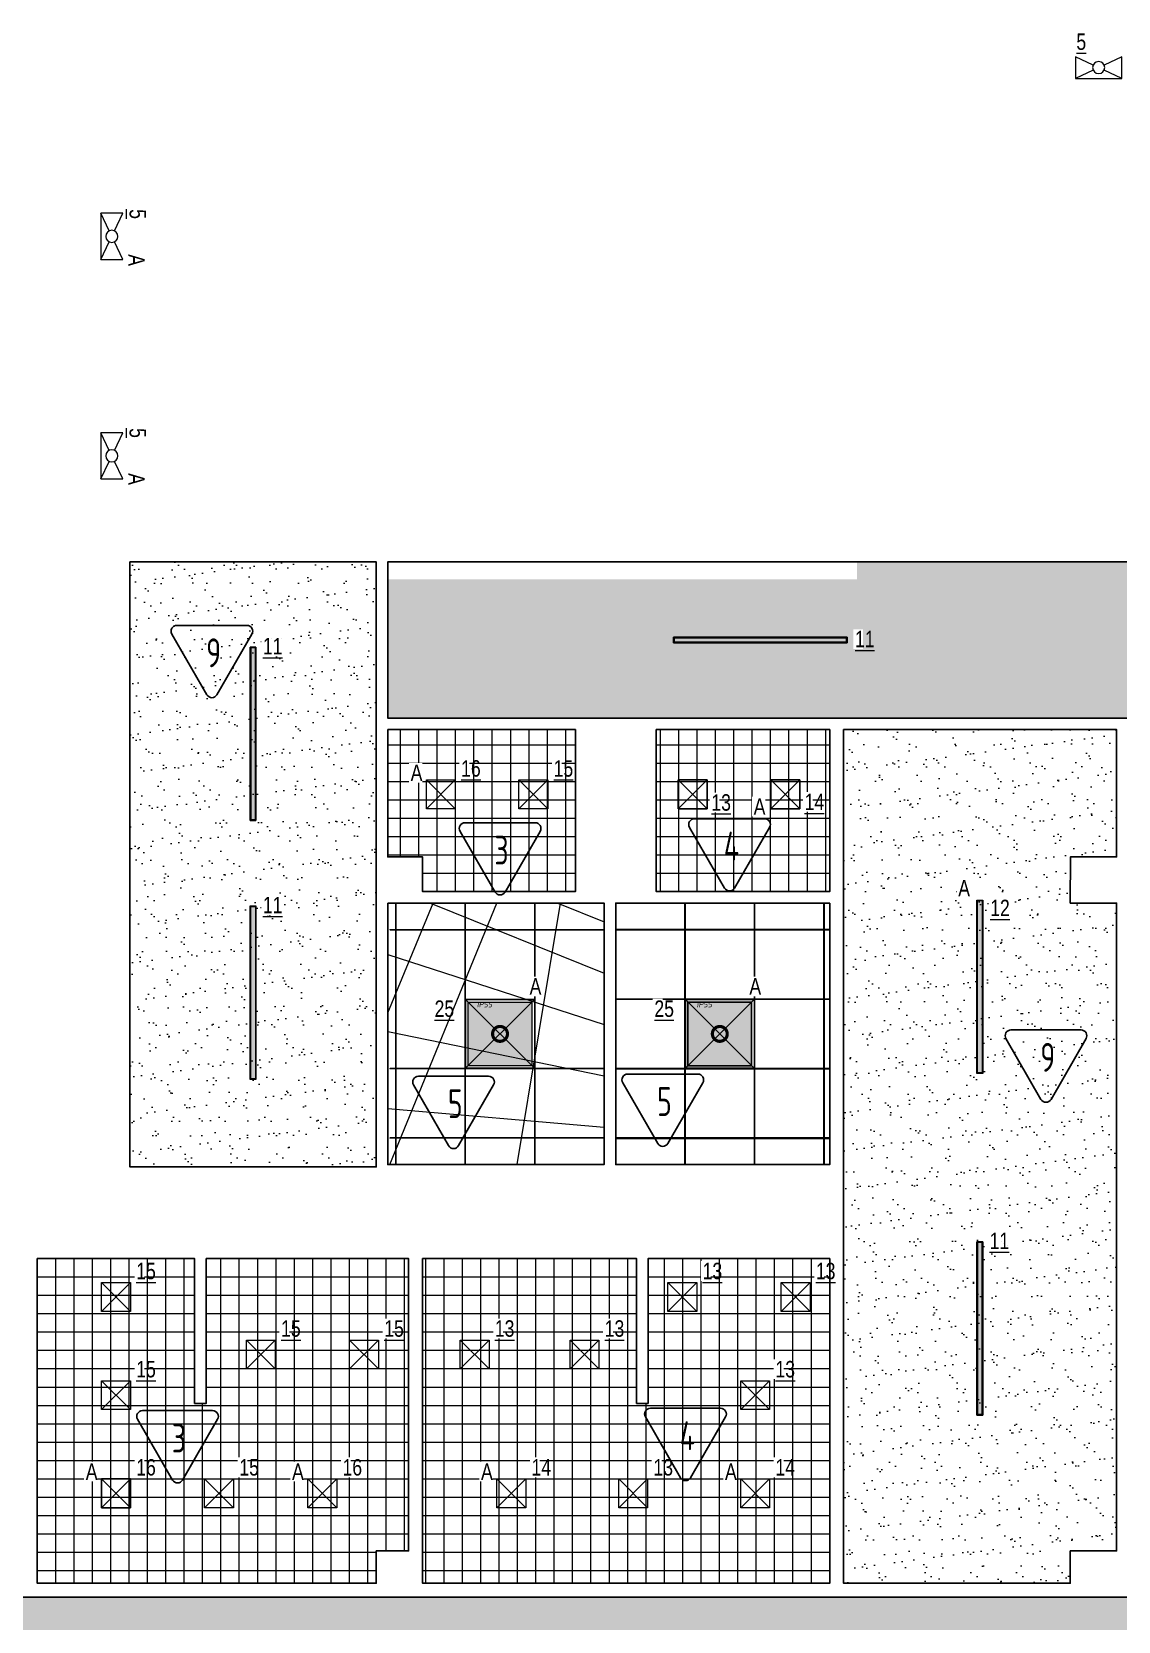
# Model space of a CAD drawing. Header units: millimetres. Extents: x -547274 to 397870, y -45599 to 141350.
# Drawn here: x -197412 to -188020, y 118193 to 131934 of the extents above; entities that cross this region are included whole.
import ezdxf

# ---------------------------------------------------------------- set-up
doc = ezdxf.new("R2010")
doc.units = ezdxf.units.MM
for name, color, linetype, lineweight in [('_ЭОМ_ОБЩ_Освещение_текст тип светильника', 172, 'Continuous', 50), ('_ЭОМ_светильник А', 1, 'Continuous', 35), ('_ЭОМ_светильник Р', 4, 'Continuous', 35), ('АР_Полы_Штриховка', 252, 'Continuous', 0), ('АР_Потолки_Штриховка', 252, 'Continuous', 0)]:
    doc.layers.add(name, color=color, linetype=linetype, lineweight=lineweight)
doc.layers.add('X-ref Light Emergency', color=249, linetype='Continuous')
for name, color, linetype, lineweight, true_color in [('АР_Потолок_Грильято_белый_50х50', 7, 'Continuous', 5, 0x8e00bd), ('АР_Потолок_Грильято_черный_50х50', 7, 'Continuous', 5, 0xfa3e00), ('АР_Потолок_Покраска', 7, 'Continuous', 5, 0x007399)]:
    doc.layers.add(name, color=color, linetype=linetype, lineweight=lineweight, true_color=true_color)
doc.styles.add('ISOCPEUR', font='isocpeur.ttf', dxfattribs={"height": 799.9999999999999})
doc.styles.add('ISOCUPER', font='isocpeur.ttf', dxfattribs={"width": 0.85, "oblique": 7})
doc.styles.add('ГОСТ', font='cad.shx', dxfattribs={"width": 0.8})

# ---------------------------------------------------------------- blocks, each defined once
blk = doc.blocks.new('40 НА 40 ГРИЛЬЯТО ДЛЯ 50')
at = {"color": 0, "linetype": 'ByBlock', "lineweight": -2, "ltscale": 100}
for points in [[(124.9999999999854, -125), (-125, -125), (-125, 125), (124.9999999999854, 125), (124.9999999999854, -125)], [(124.9999999999854, 125), (-125, -125)], [(-125, 125), (124.9999999999854, -125)]]:
    blk.add_lwpolyline(points, dxfattribs=at)
blk = doc.blocks.new('OPL R 418 HF')
at = {"layer": 'АР_Потолки_Штриховка', "lineweight": 9, "ltscale": 1000, "true_color": 0xf8f6b0, "transparency": 33554636}
h = blk.add_hatch(color=51, dxfattribs=at)
h.dxf.hatch_style = 1
h.paths.add_polyline_path([(-274.9996888445912, 275.0000326204827), (-274.9996888445912, -274.9999673795173), (275.0003111554088, -274.9999673795173), (275.0003111554088, 275.0000326204827)])
at = {"color": 0, "linetype": 'ByBlock', "lineweight": -2, "ltscale": 100}
for p, q in [((-297.4996888445826, 297.5000326207446), (297.5003111555807, 297.5000326207446)), ((-297.4996888445826, 297.5000326207447), (-297.499688845287, -297.4999673792554)), ((-297.4996888445826, 297.5000326207446), (297.5003111548763, -297.4999673792554)), ((-297.4996888449377, -297.4999673792554), (297.5003111555807, 297.5000326207446)), ((297.5003111555807, 297.5000326207447), (297.5003111548763, -297.4999673792554)), ((297.5003111548763, -297.4999673792554), (-297.4996888449377, -297.4999673792554))]:
    blk.add_line(p, q, dxfattribs=at)
at = {"color": 250, "lineweight": 9, "ltscale": 1000}
for points in [[(-299.9996888447658, 300.0000326208319), (300.0003111552342, 300.0000326208319), (300.0003111552342, -299.9999673791681), (-299.9996888447658, -299.9999673791681)], [(-274.9996888445912, 275.0000326204827), (275.0003111554088, 275.0000326204827), (275.0003111554088, -274.9999673795173), (-274.9996888445912, -274.9999673795173)]]:
    blk.add_lwpolyline(points, close=True, dxfattribs=at)
at = {"color": 0, "linetype": 'ByBlock', "lineweight": -2, "const_width": 27.23449849847384}
blk.add_lwpolyline([(-64.32945273991754, 3.262083191657439e-05, 1), (64.3300750507351, 3.262083191657439e-05, 1)], format="xyb", close=True, dxfattribs=at)
at = {"color": 0, "linetype": 'ByBlock', "lineweight": -2, "insert": (-199.8468738604652, 279.3527613399128), "char_height": 50, "attachment_point": 1, "style": 'ISOCUPER'}
blk.add_mtext_dynamic_manual_height_columns('IP55', width=2.442122449761882, gutter_width=12.5, heights=[0], dxfattribs=at)
blk = doc.blocks.new('RVE-PLS5070-1500-P')
at = {"color": 0, "linetype": 'ByBlock', "lineweight": -2, "ltscale": 40}
for points in [[(750, -25), (-750, -25), (-750, 25), (750, 25)], [(745, -20), (-745, -20), (-745, 20), (745, 20)]]:
    blk.add_lwpolyline(points, close=True, dxfattribs=at)
blk = doc.blocks.new('ЭКРАН 9ВТ')
at = {"color": 0, "linetype": 'ByBlock', "lineweight": -2}
for points in [[(398.8943443857133, 376.0789199508727), (398.8943443857133, 0), (-398.8943443857133, 0), (-398.8943443857133, 376.0789199508727)], [(-398.8943443857133, 376.0789199508727), (-94.85104044532636, 232.7523988136963)], [(94.85104044532636, 232.7523988136963), (398.8943443857133, 376.0789199508727)], [(-398.8943443857133, 0), (-94.85104044532636, 143.3265211371763)], [(94.85104044532636, 143.3265211371763), (398.8943443857133, 0)]]:
    blk.add_lwpolyline(points, dxfattribs=at)
blk.add_circle((0, 188.0394599754363), 104.8616553994507, dxfattribs=at)

msp = doc.modelspace()

# ---------------------------------------------------------------- hatches: boundary and pattern name
at = {"layer": 'АР_Полы_Штриховка', "transparency": 33554610}
h = msp.add_hatch(dxfattribs=at)
h.set_pattern_fill('ANSI37', color=250, scale=190, angle=45)
h.set_pattern_definition([(90, (-8363953297.754349, -936163268.6260263), (-603.25, 0), []), (180, (-8363953297.754349, -936163268.6260263), (-5.684341886080801e-14, -603.25), [])])
h.paths.add_polyline_path([(-194333.9199291185, 124400.6906110485), (-192463.9002027615, 124400.6729874785), (-192463.9044528781, 122140.3128158077), (-194333.9156790019, 122140.3199980379)])
h = msp.add_hatch(dxfattribs=at)
h.set_pattern_fill('ANSI37', color=250, scale=190, angle=45)
h.set_pattern_definition([(90, (357794.4144756632, 127190.814631951), (-603.25, 0), []), (180, (357794.4144756632, 127190.814631951), (-5.684341886080801e-14, -603.25), [])])
h.paths.add_polyline_path([(-192363.9078569203, 124400.6876790224), (-190513.9057223741, 124400.6772376826), (-190513.9142225348, 122140.3170660118), (-192363.9078568479, 122140.3170660118)])
at = {"layer": 'АР_Потолки_Штриховка', "ltscale": 100, "true_color": 0xf8f6b0}
h = msp.add_hatch(color=51, dxfattribs=at)
h.dxf.hatch_style = 1
h.paths.add_polyline_path([(-195478.7882632141, 125119.6825914002), (-195478.7882632141, 126609.6825914002), (-195518.7882632141, 126609.6825914002), (-195518.7882632141, 125119.6825914002)])
h = msp.add_hatch(color=51, dxfattribs=at)
h.dxf.hatch_style = 1
h.paths.add_polyline_path([(-190368.9147307923, 126695.8154790852), (-191858.9147307923, 126695.8154790852), (-191858.9147307923, 126655.8154790852), (-190368.9147307923, 126655.8154790852)])
h = msp.add_hatch(color=51, dxfattribs=at)
h.dxf.hatch_style = 1
h.paths.add_polyline_path([(-195478.7882632141, 124371.3249441792), (-195478.7882632141, 122881.3249441792), (-195518.7882632141, 122881.3249441792), (-195518.7882632141, 124371.3249441792)])
h = msp.add_hatch(color=51, dxfattribs=at)
h.dxf.hatch_style = 1
h.paths.add_polyline_path([(-189195.9696996947, 124422.9237475155), (-189195.9696996947, 122932.9237475155), (-189235.9696996947, 122932.9237475155), (-189235.9696996947, 124422.9237475155)])
h = msp.add_hatch(color=51, dxfattribs=at)
h.dxf.hatch_style = 1
h.paths.add_polyline_path([(-193638.8983732957, 122995.5062669575), (-193088.8983732957, 122995.5062669575), (-193088.8983732957, 123545.5062669575), (-193638.8983732957, 123545.5062669575)])
h = msp.add_hatch(color=51, dxfattribs=at)
h.dxf.hatch_style = 1
h.paths.add_polyline_path([(-191188.9267101417, 123545.5062669575), (-191738.9267101417, 123545.5062669575), (-191738.9267101417, 122995.5062669575), (-191188.9267101417, 122995.5062669575)])
h = msp.add_hatch(color=51, dxfattribs=at)
h.dxf.hatch_style = 1
h.paths.add_polyline_path([(-189195.9696996947, 119978.6772123038), (-189195.9696996947, 121468.6772123038), (-189235.9696996947, 121468.6772123038), (-189235.9696996947, 119978.6772123038)])
at = {"layer": 'АР_Потолок_Грильято_белый_50х50', "transparency": 33554559}
h = msp.add_hatch(dxfattribs=at)
h.set_pattern_fill('ANSI37', color=256, scale=50, angle=45)
h.set_pattern_definition([(90, (-192136.0704678922, 124500.6824583525), (-158.75, 0), []), (180, (-192136.0704678922, 124500.6824583525), (0, -158.75), [])])
h.paths.add_polyline_path([(-190513.9238642921, 125900.9245123775), (-192013.6713664643, 125900.9484998203), (-192013.6713664643, 124500.6690150411), (-190513.9237537337, 124500.6824583525)])
h = msp.add_hatch(dxfattribs=at)
h.set_pattern_fill('ANSI37', color=256, scale=50, angle=45)
h.set_pattern_definition([(90, (-190513.8992702804, 121328.5069742351), (-158.75, 0), []), (180, (-190513.8992702804, 121328.5069742351), (0, -158.75), [])])
h.paths.add_polyline_path([(-190513.8992702804, 121328.5069742351), (-192083.9248778748, 121328.4816691913), (-192083.9254153011, 120076.152558819), (-192183.9254661968, 120076.152558819), (-192183.9276224286, 121328.512241069), (-194033.9248755059, 121328.512241069), (-194033.915110983, 118520.6822372259), (-190513.8622558055, 118520.6593771882)])
at = {"layer": 'АР_Потолок_Грильято_черный_50х50', "transparency": 33554559}
h = msp.add_hatch(dxfattribs=at)
h.set_pattern_fill('ANSI37', color=256, scale=50, angle=45)
h.set_pattern_definition([(90, (-192636.7639852143, 124500.6824583525), (-158.75, 0), []), (180, (-192636.7639852143, 124500.6824583525), (0, -158.75), [])])
h.paths.add_polyline_path([(-194333.9151109829, 125900.9538010838), (-192711.7639806088, 125900.9431985568), (-192711.7639806088, 124500.6824583525), (-194033.915110983, 124500.6824583525), (-194033.915110983, 124800.6824583525), (-194333.9151109829, 124800.6824583525)])
h = msp.add_hatch(dxfattribs=at)
h.set_pattern_fill('ANSI37', color=256, scale=50, angle=45)
h.set_pattern_definition([(90, (-197363.9151109828, 121328.4790899143), (-158.75, 0), []), (180, (-197363.9151109828, 121328.4790899143), (0, -158.75), [])])
h.paths.add_polyline_path([(-197363.9019907721, 121328.5883609239), (-196003.9337732983, 121328.348483125), (-196003.9187397376, 120076.1582556841), (-195903.9202632613, 120076.1259941022), (-195903.9216600714, 121328.512241069), (-194153.9239514693, 121328.5121633012), (-194153.9141222798, 118800.6823805847), (-194433.9151109829, 118800.6824583525), (-194433.9151109829, 118520.6504752793), (-197363.9151109828, 118520.6738749546)])
at = {"layer": 'АР_Потолок_Покраска'}
h = msp.add_hatch(dxfattribs=at)
h.set_pattern_fill('CROSS', color=256, scale=25)
h.set_pattern_definition([(0, (238596.7765007019, 31501.12280482426), (158.75, 158.75), [79.375, -238.125]), (90, (238636.4640007019, 31461.43530482426), (-158.75, 158.75), [79.375, -238.125])])
h.paths.add_polyline_path([(-194033.915110983, 112400.6824583525), (-194433.915110983, 112400.6824583525), (-194433.9151109829, 112800.6824583525), (-194033.915110983, 112800.6824583525)], flags=16)
edge = h.paths.add_edge_path()
edge.add_line((-200033.9151109831, 112800.6824583525), (-201173.7858857812, 112800.6768888425))
edge.add_line((-201173.7858857812, 112800.6768888425), (-201173.5999667562, 118400.6543505781))
edge.add_line((-201173.5999667562, 118400.6543505781), (-187933.9151109827, 118400.6824583524))
edge.add_line((-187933.9151109827, 118400.6824583524), (-187933.9151109828, 126000.9507611718))
edge.add_line((-187933.9151109828, 126000.9507611718), (-194333.9143506017, 126000.938898333))
edge.add_line((-194333.9143506017, 126000.938898333), (-194333.9258491699, 127199.9520461643))
edge.add_line((-194333.9258491699, 127199.9520461643), (-190278.9151109828, 127199.9520461638))
edge.add_line((-190278.9151109828, 127199.9520461638), (-190278.9151109828, 127350.6824583424))
edge.add_line((-190278.9151109828, 127350.6824583424), (-185384.4437674261, 127350.6824583525))
edge.add_line((-185384.4437674261, 127350.6824583525), (-185384.443767426, 118400.6824583525))
edge.add_line((-185384.443767426, 118400.6824583525), (-182133.9151109826, 118400.6824583525))
edge.add_line((-182133.9151109826, 118400.6824583525), (-182133.9151109826, 115850.6824583525))
edge.add_line((-182133.9151109826, 115850.6824583525), (-187998.9151109827, 115850.682458348))
edge.add_line((-187998.9151109827, 115850.682458348), (-187998.9151109784, 114910.6824583936))
edge.add_arc((-197124.0221651773, 115502.578915466), 9144.283469276654, 272.8206375194019, 356.28873106615686, ccw=False)
edge.add_line((-196674.0362802212, 106369.373953908), (-200033.9151109831, 106369.3739539165))
edge.add_line((-200033.9151109831, 106369.3739539165), (-200032.3499943294, 110700.9361331541))
edge.add_line((-200032.3499943294, 110700.9361331541), (-201173.3868589134, 110702.5364942346))
edge.add_line((-201173.3868589134, 110702.5364942346), (-201173.3880093214, 112400.6511419766))
edge.add_line((-201173.3880093214, 112400.6511419766), (-200033.1325526563, 112400.6824583525))
edge.add_line((-200033.1325526563, 112400.6824583525), (-200033.9151109831, 112800.6824583525))
h = msp.add_hatch(dxfattribs=at)
h.set_pattern_fill('AR-SAND', color=256, scale=5)
h.set_pattern_definition([(37.50000000000001, (-454876.4731927508, 121442.7207347218), (-8.000156479920228, 244.7066186646712), [0, -193.04, 0, -215.9, 0, -206.375]), (7.499999999999999, (-454876.4731927508, 121442.7207347218), (224.7616415690013, 358.4125502841771), [0, -104.14, 0, -173.99, 0, -66.67500000000001]), (327.5, (-455032.6831927508, 121442.7207347218), (395.496185120729, 0.718592339272881), [0, -63.5, 0, -228.6, 0, -298.45]), (317.5, (-455032.6831927508, 121442.7207347218), (381.7782262361486, 111.4646616286082), [0, -31.75, 0, -149.86, 0, -171.45])])
h.paths.add_polyline_path([(-196563.9151109833, 127350.682724448), (-194433.6614204044, 127350.6824583525), (-194433.8698854173, 122120.3195014153), (-196563.9011932292, 122120.3221103408)])
h = msp.add_hatch(dxfattribs=at)
h.set_pattern_fill('AR-SAND', color=256, scale=5)
h.set_pattern_definition([(37.50000000000001, (-448876.5204093565, 117823.0795533405), (-8.000156479920228, 244.7066186646712), [0, -193.04, 0, -215.9, 0, -206.375]), (7.499999999999999, (-448876.5204093565, 117823.0795533405), (224.7616415690013, 358.4125502841771), [0, -104.14, 0, -173.99, 0, -66.67500000000001]), (327.5, (-449032.7304093564, 117823.0795533405), (395.496185120729, 0.718592339272881), [0, -63.5, 0, -228.6, 0, -298.45]), (317.5, (-449032.7304093564, 117823.0795533405), (381.7782262361486, 111.4646616286082), [0, -31.75, 0, -149.86, 0, -171.45])])
h.paths.add_polyline_path([(-190393.9238642921, 125900.9185014842), (-188033.9151109829, 125900.9185014842), (-188033.9151109828, 124800.6824583525), (-188433.7086370099, 124800.6824583525), (-188433.9151109827, 124400.6824583525), (-188033.9151109828, 124400.6824583525), (-188033.9151109828, 118800.6824583525), (-188434.0855381763, 118800.6824583525), (-188433.917155253, 118520.6824583351), (-190393.862255816, 118520.6824583351)])

# ---------------------------------------------------------------- linework, layer by layer
msp.add_lwpolyline([(-200033.9151109831, 112800.6824583525), (-201173.7858857812, 112800.6768888425), (-201173.5999667562, 118400.6543505781), (-187933.9151109827, 118400.6824583524), (-187933.9151109828, 126000.9507611718), (-194333.9143506017, 126000.938898333), (-194333.9258491699, 127350.6808430827), (-185384.4437674261, 127350.6824583525), (-185384.443767426, 118400.6824583525), (-182133.9151109826, 118400.6824583525), (-182133.9151109826, 115850.6824583525), (-187998.9151109827, 115850.682458348), (-187998.9151109784, 114910.6824583935, -0.3812035354375339), (-196674.0362802212, 106369.373953908), (-200033.9151109831, 106369.3739539165), (-200032.3499943294, 110700.9361331541), (-201173.3868589134, 110702.5364942346), (-201173.3880093214, 112400.6511419766), (-200033.1325526563, 112400.6824583525)], format="xyb", close=True)
for points in [[(-196563.9151109833, 127350.682724448), (-194433.6614204044, 127350.6824583525), (-194433.8698854173, 122120.3195014153), (-196563.9011932292, 122120.3221103408)], [(-194333.9151109829, 125900.9538010838), (-192711.7639806088, 125900.9431985568), (-192711.7639806088, 124500.6824583525), (-194033.915110983, 124500.6824583525), (-194033.915110983, 124800.6824583525), (-194333.9151109829, 124800.6824583525)], [(-190513.9238642921, 125900.9245123775), (-192013.6713664643, 125900.9484998203), (-192013.6713664643, 124500.6690150411), (-190513.9237537337, 124500.6824583525)], [(-190393.9238642921, 125900.9185014842), (-188033.9151109829, 125900.9185014842), (-188033.9151109828, 124800.6824583525), (-188433.7086370099, 124800.6824583525), (-188433.9151109827, 124400.6824583525), (-188033.9151109828, 124400.6824583525), (-188033.9151109828, 118800.6824583525), (-188434.0855381763, 118800.6824583525), (-188433.917155253, 118520.6824583351), (-190393.862255816, 118520.6824583351)], [(-194333.9291205797, 124400.6824583525), (-192463.9172265533, 124400.6824583525), (-192463.9172265533, 122140.3300994433), (-194333.9291205797, 122140.3300994433)], [(-190513.9099724545, 124400.6824583525), (-192363.9078568841, 124400.6824583525), (-192363.9078568841, 122140.3300994433), (-190513.9099724545, 122140.3300994433)], [(-197363.9019907721, 121328.5883609239), (-196003.9337732983, 121328.348483125), (-196003.9187397376, 120076.1582556841), (-195903.9202632613, 120076.1259941022), (-195903.9216600714, 121328.512241069), (-194153.9239514693, 121328.5121633012), (-194153.9141222798, 118800.6823805847), (-194433.9151109829, 118800.6824583525), (-194433.9151109829, 118520.6504752793), (-197363.9151109828, 118520.6738749546)], [(-190513.8992702804, 121328.5069742351), (-192083.9248778748, 121328.4816691913), (-192083.9254153011, 120076.152558819), (-192183.9254661968, 120076.152558819), (-192183.9276224286, 121328.512241069), (-194033.9248755059, 121328.512241069), (-194033.915110983, 118520.6822372259), (-190513.8622558055, 118520.6593771882)]]:
    msp.add_lwpolyline(points, close=True)
for points in [[(-196157.5955190112, 126802.19399251), (-195551.3775782819, 126802.1939925097, -0.5773494962845065), (-195508.076329165, 126727.1942298141), (-195811.1852136815, 126202.1942416059, -0.5773541042744643), (-195897.788041693, 126202.1942416059), (-196200.8967036567, 126727.1938443426, -0.5773491286020777), (-196157.5955190112, 126802.19399251, -1.710881644036777e-06)], [(-193666.2968800756, 125096.5587021876), (-193060.0789393463, 125096.5587021874, -0.5773494962845065), (-193016.7776902294, 125021.5589394917), (-193319.8865747459, 124496.5589512835, -0.5773541042744643), (-193406.4894027574, 124496.5589512835), (-193709.5980647211, 125021.5585540202, -0.5773491286020777), (-193666.2968800756, 125096.5587021876, -1.710881644036777e-06)], [(-191682.6924607325, 125131.0410315044), (-191076.4745200032, 125131.0410315042, -0.5773494962845065), (-191033.1732708863, 125056.0412688085), (-191336.2821554028, 124531.0412806004, -0.5773541042744643), (-191422.8849834143, 124531.0412806004), (-191725.993645378, 125056.040883337, -0.5773491286020777), (-191682.6924607325, 125131.0410315044, -1.710881644036777e-06)], [(-188947.1504162893, 123304.343945128), (-188340.9324755599, 123304.3439451278, -0.5773494962845065), (-188297.631226443, 123229.3441824321), (-188600.7401109596, 122704.344194224, -0.5773541042744643), (-188687.3429389711, 122704.344194224), (-188990.4516009348, 123229.3437969606, -0.5773491286020777), (-188947.1504162893, 123304.343945128, -1.710881644036777e-06)], [(-194068.7018394526, 122904.2456451944), (-193462.4838987233, 122904.2456451942, -0.5773494962845065), (-193419.1826496064, 122829.2458824986), (-193722.2915341229, 122304.2458942904, -0.5773541042744643), (-193808.8943621344, 122304.2458942904), (-194112.0030240981, 122829.245497027, -0.5773491286020777), (-194068.7018394526, 122904.2456451944, -1.710881644036777e-06)], [(-192260.1040112928, 122922.7684163932), (-191653.8860705635, 122922.768416393, -0.5773494962845065), (-191610.5848214466, 122847.7686536973), (-191913.6937059631, 122322.7686654891, -0.5773541042744643), (-192000.2965339746, 122322.7686654891), (-192303.4051959383, 122847.7682682258, -0.5773491286020777), (-192260.1040112928, 122922.7684163932, -1.710881644036777e-06)], [(-196454.5819599135, 120013.0558567774), (-195848.3640191841, 120013.0558567771, -0.5773494962845065), (-195805.0627700672, 119938.0560940815), (-196108.1716545838, 119413.0561058733, -0.5773541042744643), (-196194.7744825953, 119413.0561058733), (-196497.883144559, 119938.05570861, -0.5773491286020777), (-196454.5819599135, 120013.0558567774, -1.710881644036777e-06)], [(-192063.582852258, 120033.3981023221), (-191457.3649115287, 120033.3981023219, -0.5773494962845065), (-191414.0636624118, 119958.3983396263), (-191717.1725469283, 119433.3983514181, -0.5773541042744643), (-191803.7753749398, 119433.3983514181), (-192106.8840369035, 119958.3979541548, -0.5773491286020777), (-192063.582852258, 120033.3981023221, -1.710881644036777e-06)]]:
    msp.add_lwpolyline(points, format="xyb")
for points in [[(-194263.9172265533, 124400.6705940948), (-194263.8874292783, 122140.3060417719)], [(-192463.9172267097, 124400.6943226102), (-192463.8874294347, 122140.3297702873)], [(-190563.9078568841, 124400.6705940948), (-190563.9376541591, 122140.3060417719)]]:
    msp.add_lwpolyline(points)
at = {"layer": 'Defpoints'}
for points in [[(-193663.9172266054, 124400.6785036), (-193663.8874293304, 122140.313951277)], [(-193063.9172266575, 124400.6864131051), (-193063.8874293825, 122140.3218607821)], [(-191763.9078567798, 124400.6864131051), (-191763.9376540548, 122140.3218607821)], [(-191163.907856832, 124400.6785036), (-191163.937654107, 122140.313951277)]]:
    msp.add_lwpolyline(points, dxfattribs=at)
for points in [[(-192463.9172265533, 124170.5062788979), (-194313.9151109829, 124170.5062788979), (-194313.9151109829, 124170.5062788979), (-192463.9172265533, 124170.5062788979)], [(-192363.9078568841, 124170.5062788979), (-190513.9099724545, 124170.5062788979), (-190513.9099724545, 124170.5062788979), (-192363.9078568841, 124170.5062788979)], [(-192363.9078568841, 123570.5062788979), (-190513.9099724545, 123570.5062788979), (-190513.9099724545, 123570.5062788979), (-192363.9078568841, 123570.5062788979)], [(-192463.9172265533, 122970.5062788979), (-194313.9151109829, 122970.5062788979), (-194313.9151109829, 122970.5062788979), (-192463.9172265533, 122970.5062788979)], [(-192363.9078568841, 122970.5062788979), (-190513.9099724545, 122970.5062788979), (-190513.9099724545, 122970.5062788979), (-192363.9078568841, 122970.5062788979)], [(-192463.9172265533, 122370.5062788979), (-194313.9151109829, 122370.5062788979), (-194313.9151109829, 122370.5062788979), (-192463.9172265533, 122370.5062788979)], [(-192363.9078568841, 122370.5062788979), (-190513.9099724545, 122370.5062788979), (-190513.9099724545, 122370.5062788979), (-192363.9078568841, 122370.5062788979)]]:
    msp.add_lwpolyline(points, close=True, dxfattribs=at)
at = {"layer": 'АР_Потолки_Штриховка', "color": 18, "ltscale": 100, "true_color": 0x000000}
for points in [[(-190363.9147307923, 126700.8154790852), (-191863.9147307923, 126700.8154790852), (-191863.9147307923, 126650.8154790852), (-190363.9147307923, 126650.8154790852)], [(-195473.7882632141, 125114.6825914002), (-195473.7882632141, 126614.6825914002), (-195523.7882632141, 126614.6825914002), (-195523.7882632141, 125114.6825914002)], [(-195478.7882632141, 125119.6825914002), (-195478.7882632141, 126609.6825914002), (-195518.7882632141, 126609.6825914002), (-195518.7882632141, 125119.6825914002)], [(-190368.9147307923, 126695.8154790852), (-191858.9147307923, 126695.8154790852), (-191858.9147307923, 126655.8154790852), (-190368.9147307923, 126655.8154790852)], [(-195473.7882632141, 124376.3249441792), (-195473.7882632141, 122876.3249441792), (-195523.7882632141, 122876.3249441792), (-195523.7882632141, 124376.3249441792)], [(-195478.7882632141, 124371.3249441792), (-195478.7882632141, 122881.3249441792), (-195518.7882632141, 122881.3249441792), (-195518.7882632141, 124371.3249441792)], [(-189190.9696996947, 124427.9237475155), (-189190.9696996947, 122927.9237475155), (-189240.9696996947, 122927.9237475155), (-189240.9696996947, 124427.9237475155)], [(-189195.9696996947, 124422.9237475155), (-189195.9696996947, 122932.9237475155), (-189235.9696996947, 122932.9237475155), (-189235.9696996947, 124422.9237475155)], [(-193063.8983732957, 122970.5062669575), (-193663.8983732957, 122970.5062669575), (-193663.8983732957, 123570.5062669575), (-193063.8983732957, 123570.5062669575)], [(-193088.8983732957, 122995.5062669575), (-193638.8983732957, 122995.5062669575), (-193638.8983732957, 123545.5062669575), (-193088.8983732957, 123545.5062669575)], [(-191763.9267101417, 122970.5062669575), (-191163.9267101417, 122970.5062669575), (-191163.9267101417, 123570.5062669575), (-191763.9267101417, 123570.5062669575)], [(-191738.9267101417, 122995.5062669575), (-191188.9267101417, 122995.5062669575), (-191188.9267101417, 123545.5062669575), (-191738.9267101417, 123545.5062669575)], [(-189190.9696996947, 119973.6772123038), (-189190.9696996947, 121473.6772123038), (-189240.9696996947, 121473.6772123038), (-189240.9696996947, 119973.6772123038)], [(-189195.9696996947, 119978.6772123038), (-189195.9696996947, 121468.6772123038), (-189235.9696996947, 121468.6772123038), (-189235.9696996947, 119978.6772123038)]]:
    msp.add_lwpolyline(points, close=True, dxfattribs=at)
at = {"layer": 'АР_Потолки_Штриховка', "color": 18, "lineweight": 18, "ltscale": 100, "true_color": 0x000000}
for points in [[(-190363.9147307923, 126700.8154790852), (-191863.9147307923, 126700.8154790852), (-191863.9147307923, 126650.8154790852), (-190363.9147307923, 126650.8154790852)], [(-195473.7882632141, 125114.6825914002), (-195473.7882632141, 126614.6825914002), (-195523.7882632141, 126614.6825914002), (-195523.7882632141, 125114.6825914002)], [(-195478.7882632141, 125119.6825914002), (-195478.7882632141, 126609.6825914002), (-195518.7882632141, 126609.6825914002), (-195518.7882632141, 125119.6825914002)], [(-190368.9147307923, 126695.8154790852), (-191858.9147307923, 126695.8154790852), (-191858.9147307923, 126655.8154790852), (-190368.9147307923, 126655.8154790852)], [(-195473.7882632141, 124376.3249441792), (-195473.7882632141, 122876.3249441792), (-195523.7882632141, 122876.3249441792), (-195523.7882632141, 124376.3249441792)], [(-195478.7882632141, 124371.3249441792), (-195478.7882632141, 122881.3249441792), (-195518.7882632141, 122881.3249441792), (-195518.7882632141, 124371.3249441792)], [(-189190.9696996947, 124427.9237475154), (-189190.9696996947, 122927.9237475154), (-189240.9696996947, 122927.9237475154), (-189240.9696996947, 124427.9237475154)], [(-189195.9696996947, 124422.9237475154), (-189195.9696996947, 122932.9237475154), (-189235.9696996947, 122932.9237475154), (-189235.9696996947, 124422.9237475154)], [(-193063.8983732957, 122970.5062669575), (-193663.8983732957, 122970.5062669575), (-193663.8983732957, 123570.5062669575), (-193063.8983732957, 123570.5062669575)], [(-193088.8983732957, 122995.5062669575), (-193638.8983732957, 122995.5062669575), (-193638.8983732957, 123545.5062669575), (-193088.8983732957, 123545.5062669575)], [(-191763.9267101417, 122970.5062669575), (-191163.9267101417, 122970.5062669575), (-191163.9267101417, 123570.5062669575), (-191763.9267101417, 123570.5062669575)], [(-191738.9267101417, 122995.5062669575), (-191188.9267101417, 122995.5062669575), (-191188.9267101417, 123545.5062669575), (-191738.9267101417, 123545.5062669575)], [(-189190.9696996947, 119973.6772123038), (-189190.9696996947, 121473.6772123038), (-189240.9696996947, 121473.6772123038), (-189240.9696996947, 119973.6772123038)], [(-189195.9696996947, 119978.6772123038), (-189195.9696996947, 121468.6772123038), (-189235.9696996947, 121468.6772123038), (-189235.9696996947, 119978.6772123038)]]:
    msp.add_lwpolyline(points, close=True, dxfattribs=at)

# ---------------------------------------------------------------- block references
at = {"layer": '_ЭОМ_светильник А', "color": 18, "lineweight": 18, "ltscale": 100, "true_color": 0x000000, "xscale": -0.5, "yscale": 0.5, "zscale": 0.5}
msp.add_blockref('ЭКРАН 9ВТ', (-188188.587798648, 131530.6824583526), dxfattribs=at)
at = {"layer": '_ЭОМ_светильник А', "color": 18, "lineweight": 18, "ltscale": 100, "true_color": 0x000000, "xscale": -0.5, "yscale": 0.5, "zscale": 0.5, "rotation": 270}
for p in [(-196813.9151109831, 130165.4877944192), (-196813.9151109831, 128267.7866114309)]:
    msp.add_blockref('ЭКРАН 9ВТ', p, dxfattribs=at)
at = {"layer": '_ЭОМ_светильник А', "color": 18, "lineweight": 18, "ltscale": 100, "true_color": 0x000000}
for name, p in [('40 НА 40 ГРИЛЬЯТО ДЛЯ 50', (-193875.3395480986, 125340.8154790865)), ('40 НА 40 ГРИЛЬЯТО ДЛЯ 50', (-193875.3395480986, 125340.8154790865)), ('40 НА 40 ГРИЛЬЯТО ДЛЯ 50', (-190897.4949050079, 125340.8154790865)), ('OPL R 418 HF', (-193363.8986844511, 123270.5062343366)), ('OPL R 418 HF', (-191463.9270212971, 123270.5062343366)), ('40 НА 40 ГРИЛЬЯТО ДЛЯ 50', (-196683.9243618018, 119298.4168143134)), ('40 НА 40 ГРИЛЬЯТО ДЛЯ 50', (-194900.682013615, 119298.4168143132)), ('40 НА 40 ГРИЛЬЯТО ДЛЯ 50', (-193267.1584335174, 119298.4193097519)), ('40 НА 40 ГРИЛЬЯТО ДЛЯ 50', (-191158.1765908063, 119298.417858239))]:
    msp.add_blockref(name, p, dxfattribs=at)
at = {"layer": '_ЭОМ_светильник А', "color": 18, "lineweight": 18, "ltscale": 100, "true_color": 0x000000, "rotation": 270}
msp.add_blockref('RVE-PLS5070-1500-P', (-189215.9696996947, 123677.9237475154), dxfattribs=at)
at = {"layer": '_ЭОМ_светильник Р', "color": 18, "lineweight": 18, "ltscale": 100, "true_color": 0x000000, "rotation": 89.99999999999997}
for p in [(-195498.7882632141, 125864.6825914002), (-195498.7882632141, 123626.3249441792), (-189215.9696996947, 120723.6772123038)]:
    msp.add_blockref('RVE-PLS5070-1500-P', p, dxfattribs=at)
at = {"layer": '_ЭОМ_светильник Р', "color": 18, "lineweight": 18, "ltscale": 100, "true_color": 0x000000}
for p in [(-193075.3395480986, 125340.8154790865), (-191697.4949050079, 125340.8154790865), (-196683.9243618018, 120995.4233274172), (-191787.42493416, 120995.4241104667), (-190808.5850111656, 120995.4241104667), (-195431.3381502723, 120498.4178582391), (-194539.7169761789, 120498.417858239), (-193583.9323928589, 120498.4170751895), (-192633.9205610688, 120498.4170751895), (-196683.9243618019, 120146.9200708653), (-191158.1765908065, 120146.9211147909), (-195792.3031877084, 119298.4168143133), (-192212.6675121619, 119298.4168143134)]:
    msp.add_blockref('40 НА 40 ГРИЛЬЯТО ДЛЯ 50', p, dxfattribs=at)
at = {"layer": 'X-ref Light Emergency', "color": 18, "linetype": 'ByBlock', "lineweight": 18, "ltscale": 40, "true_color": 0x000000}
for p in [(-193075.3395480986, 125340.8154790865), (-191158.1765908063, 119298.417858239)]:
    msp.add_blockref('40 НА 40 ГРИЛЬЯТО ДЛЯ 50', p, dxfattribs=at)
at = {"layer": 'X-ref Light Emergency', "color": 18, "linetype": 'ByBlock', "lineweight": 18, "ltscale": 40, "true_color": 0x000000, "xscale": -1}
for p in [(-191697.4949050079, 125340.8154790865), (-190897.4949050079, 125340.8154790865), (-196683.9243618018, 119298.4168143134)]:
    msp.add_blockref('40 НА 40 ГРИЛЬЯТО ДЛЯ 50', p, dxfattribs=at)

# ---------------------------------------------------------------- texts
at = {"char_height": 250, "width": 294.3337657886732, "attachment_point": 1, "style": 'ISOCPEUR'}
for s, insert in [('{\\W0.7;9}', (-195903.9032808836, 126690.1119569908)), ('{\\W0.7;3}', (-193412.604641948, 124984.4766666684)), ('{\\W0.7;4}', (-191429.0002226049, 125018.9589959852)), ('{\\W0.7;9}', (-188693.4581781616, 123192.2619096088)), ('{\\W0.7;5}', (-193815.009601325, 122792.1636096753)), ('{\\W0.7;5}', (-192006.4117731652, 122810.686380874)), ('{\\W0.7;3}', (-196200.8897217858, 119900.9738212582)), ('{\\W0.7;4}', (-191809.8906141304, 119921.316066803))]:
    msp.add_mtext(s, dxfattribs=dict(at, insert=insert))

# ---------------------------------------------------------------- next in the draw order: texts
at = {"layer": '_ЭОМ_ОБЩ_Освещение_текст тип светильника', "color": 18, "lineweight": 18, "ltscale": 40, "true_color": 0x000000, "char_height": 142.1875, "width": 55.871829552576, "attachment_point": 1, "style": 'ГОСТ', "bg_fill": 3, "box_fill_scale": 1.1, "bg_fill_color": 256, "bg_fill_transparency": 0}
for s, insert in [('{\\L5}', (-188381.4314216755, 131920.057388225, -2.499999999999976e-09)), ('{\\L11}', (-195413.9518093399, 126693.6858110568)), ('{\\L11}', (-190294.912805905, 126755.3053790703)), ('{\\L16}', (-193700.1457526596, 125636.7014407265)), ('{\\L15}', (-192900.1457526596, 125636.7014407265)), ('{\\L13}', (-191536.8533947779, 125342.46294539)), ('{\\L14}', (-190730.6568679311, 125347.5208785109)), ('{\\L11}', (-195413.9518093399, 124455.3281638358)), ('{\\L12}', (-189126.3599941781, 124430.442641963, 5.000000000000015e-09)), ('{\\L25}', (-193929.3363079772, 123559.597150665)), ('{\\L25}', (-192029.3646448232, 123559.597150665)), ('{\\L11}', (-189131.1332458205, 121552.6804319605)), ('{\\L15}', (-196508.7305663628, 121291.3092890572)), ('{\\L13}', (-191612.2311387209, 121291.3100721068)), ('{\\L13}', (-190633.3912157266, 121291.3100721068)), ('{\\L15}', (-195256.1443548332, 120794.3038198791)), ('{\\L15}', (-194364.5231807398, 120794.3038198791)), ('{\\L13}', (-193408.7385974199, 120794.3030368295)), ('{\\L13}', (-192458.7267656298, 120794.3030368295)), ('{\\L15}', (-196508.7305663629, 120442.8060325053)), ('{\\L13}', (-190982.9827953674, 120442.807076431)), ('{\\L16}', (-196508.7305663628, 119594.3027759534)), ('{\\L15}', (-195617.1093922694, 119594.3027759533)), ('{\\L16}', (-194725.488218176, 119594.3027759533)), ('{\\L14}', (-193091.9646380784, 119594.305271392)), ('{\\L13}', (-192037.4737167229, 119594.3027759534)), ('{\\L14}', (-190982.9827953673, 119594.303819879))]:
    msp.add_mtext(s, dxfattribs=dict(at, insert=insert))
at = {"layer": '_ЭОМ_ОБЩ_Освещение_текст тип светильника', "color": 18, "lineweight": 18, "ltscale": 40, "true_color": 0x000000, "char_height": 142.1875, "width": 55.871829552576, "attachment_point": 1, "rotation": 269.9999999999999, "style": 'ГОСТ', "bg_fill": 3, "box_fill_scale": 1.1, "bg_fill_color": 256, "bg_fill_transparency": 0}
for insert in [(-196424.254335375, 130400.5742235607, -2.499999999999976e-09), (-196424.254335375, 128507.6689075069, -2.499999999999976e-09)]:
    msp.add_mtext('{\\L5}', dxfattribs=dict(at, insert=insert))
at = {"layer": '_ЭОМ_светильник А', "color": 18, "lineweight": 18, "ltscale": 100, "true_color": 0x000000, "char_height": 142.1875, "width": 86.04374658316377, "attachment_point": 1, "rotation": 269.99999999999994, "style": 'ГОСТ', "bg_fill": 3, "box_fill_scale": 1.1, "bg_fill_color": 256, "bg_fill_transparency": 0}
for insert in [(-196434.6463697418, 130010.7901745713, 2.377361916803339e-09), (-196434.6463697418, 128117.8848585174, 2.377361916803339e-09)]:
    msp.add_mtext('А', dxfattribs=dict(at, insert=insert))
at = {"layer": '_ЭОМ_светильник А', "color": 18, "lineweight": 18, "ltscale": 100, "true_color": 0x000000, "char_height": 142.1875, "width": 86.04374658316377, "attachment_point": 1, "style": 'ГОСТ', "bg_fill": 3, "box_fill_scale": 1.1, "bg_fill_color": 256, "bg_fill_transparency": 0}
for insert in [(-194136.2049191359, 125599.44211791), (-191170.9501146595, 125307.1739682354), (-189402.5871760522, 124601.6314880633), (-193108.1381669288, 123752.3014540676), (-191208.1665037749, 123752.3014540676), (-196944.7897328391, 119557.0434531369), (-195161.5473846523, 119557.0434531368), (-193528.0238045547, 119557.0434531369), (-191419.0419618436, 119557.0444970625)]:
    msp.add_mtext('А', dxfattribs=dict(at, insert=insert))

# ---------------------------------------------------------------- next in the draw order: block references
at = {"layer": '_ЭОМ_светильник Р', "color": 18, "lineweight": 18, "ltscale": 100, "true_color": 0x000000, "rotation": 180}
msp.add_blockref('RVE-PLS5070-1500-P', (-191113.9147307923, 126675.8154790852), dxfattribs=at)

doc.saveas('drawing.dxf')
